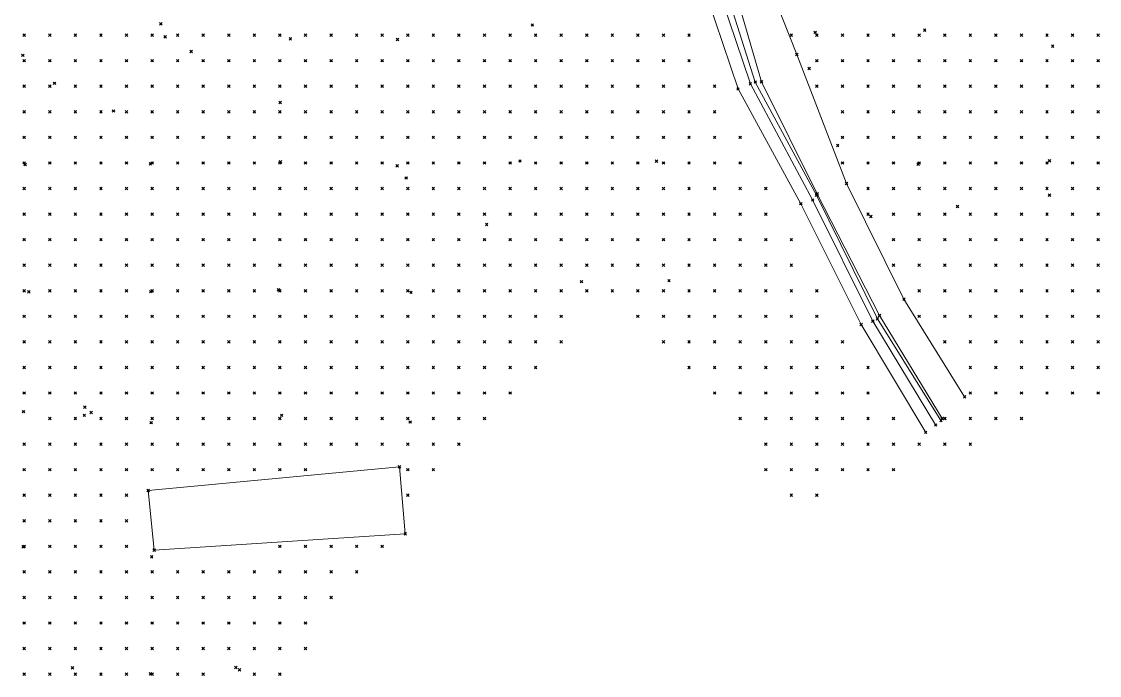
# Model space of a CAD drawing. Header units: metres. Extents: x 441556 to 446409, y 432338 to 461058.
# Drawn here: x 441837.4 to 441963.8, y 460229.6 to 460306.3 of the extents above; entities that cross this region are included whole.
import ezdxf

# ---------------------------------------------------------------- set-up
doc = ezdxf.new("R2010")
doc.units = ezdxf.units.M
doc.header["$MEASUREMENT"] = 0
doc.header["$PDMODE"] = 35
doc.header["$PDSIZE"] = 0.15
for name, color, linetype, lineweight in [('DTM-BRE-RevN_GRP_CONSTRUCTIE', 2, 'Continuous', 0), ('DTM-BRE-RevN_GRP_DRUM DE PIATRA', 2, 'Continuous', 0), ('DTM-BRE-RevN_GRP_SANT PAMANT JOS', 2, 'Continuous', 0), ('DTM-BRE-RevN_GRP_SANT PAMANT SUS', 2, 'Continuous', 0), ('DTM-NOK-RevN_LIDAR_co_lidar', 91, 'Continuous', 0), ('DTM-NOK-RevN_RTK', 32, 'Continuous', 0)]:
    doc.layers.add(name, color=color, linetype=linetype, lineweight=lineweight)

msp = doc.modelspace()

# ---------------------------------------------------------------- linework, layer by layer
at = {"layer": 'DTM-BRE-RevN_GRP_CONSTRUCTIE'}
for p, q in [((441881.695, 460254.089, 409.827), (441852.219, 460251.314, 411.094)), ((441882.377, 460246.21, 409.261), (441881.695, 460254.089, 409.827)), ((441852.219, 460251.314, 411.094), (441852.924, 460244.311, 410.391)), ((441852.924, 460244.311, 410.391), (441882.377, 460246.21, 409.261))]:
    msp.add_line(p, q, dxfattribs=at)
at = {"layer": 'DTM-BRE-RevN_GRP_DRUM DE PIATRA'}
for p, q in [((441924.158, 460299.255, 407.066), (441919.561, 460315.044, 407.584)), ((441928.288, 460302.473, 407.152), (441925.427, 460309.692, 407.294)), ((441934.139, 460287.331, 406.702), (441928.288, 460302.473, 407.152)), ((441930.697, 460286.125, 406.626), (441924.158, 460299.255, 407.066)), ((441940.867, 460273.753, 406.326), (441934.139, 460287.331, 406.702)), ((441937.999, 460271.85, 406.312), (441930.697, 460286.125, 406.626)), ((441947.984, 460262.296, 406.126), (441940.867, 460273.753, 406.326)), ((441945.339, 460259.763, 406.029), (441937.999, 460271.85, 406.312))]:
    msp.add_line(p, q, dxfattribs=at)
at = {"layer": 'DTM-BRE-RevN_GRP_SANT PAMANT JOS'}
for p, q in [((441922.849, 460299.034, 406.666), (441917.657, 460314.552, 407.071)), ((441930.157, 460285.401, 406.131), (441922.849, 460299.034, 406.666)), ((441937.21, 460271.166, 405.853), (441930.157, 460285.401, 406.131)), ((441944.585, 460258.995, 405.552), (441937.21, 460271.166, 405.853))]:
    msp.add_line(p, q, dxfattribs=at)
at = {"layer": 'DTM-BRE-RevN_GRP_SANT PAMANT SUS'}
for p, q in [((441923.427, 460299.235, 407.034), (441918.451, 460314.79, 407.537)), ((441921.4, 460298.42, 407.587), (441916.169, 460314.009, 407.894)), ((441930.595, 460285.957, 406.574), (441923.427, 460299.235, 407.034)), ((441928.783, 460284.961, 407.028), (441921.4, 460298.42, 407.587)), ((441937.748, 460271.463, 406.279), (441930.595, 460285.957, 406.574)), ((441935.852, 460270.781, 406.621), (441928.783, 460284.961, 407.028)), ((441945.211, 460259.521, 405.975), (441937.748, 460271.463, 406.279)), ((441943.416, 460258.128, 406.167), (441935.852, 460270.781, 406.621))]:
    msp.add_line(p, q, dxfattribs=at)
at = {"layer": 'DTM-NOK-RevN_LIDAR_co_lidar'}
for p in [(441837.675, 460304.739, 412.611), (441840.674, 460304.739, 412.54), (441843.673, 460304.739, 412.474), (441846.673, 460304.739, 412.318), (441849.672, 460304.739, 412.205), (441852.671, 460304.739, 411.773), (441855.671, 460304.739, 411.288), (441858.67, 460304.739, 411.001), (441861.669, 460304.739, 410.821), (441864.669, 460304.739, 410.738), (441867.668, 460304.739, 410.655), (441870.667, 460304.739, 410.532), (441873.667, 460304.739, 410.389), (441876.666, 460304.739, 410.346), (441879.665, 460304.739, 410.287), (441882.665, 460304.739, 410.175), (441885.664, 460304.739, 409.997), (441888.664, 460304.739, 409.792), (441891.663, 460304.739, 409.598), (441894.662, 460304.739, 409.409), (441897.662, 460304.739, 409.171), (441900.661, 460304.739, 408.831), (441903.66, 460304.739, 408.6), (441906.66, 460304.739, 408.431), (441909.659, 460304.739, 408.226), (441912.658, 460304.739, 407.939), (441915.658, 460304.739, 407.717), (441927.655, 460304.739, 406.88), (441930.654, 460304.739, 406.926), (441933.654, 460304.739, 406.831), (441936.653, 460304.739, 406.706), (441939.652, 460304.739, 406.585), (441942.652, 460304.739, 406.448), (441945.651, 460304.739, 406.348), (441948.65, 460304.739, 406.239), (441951.65, 460304.739, 406.121), (441954.649, 460304.739, 405.992), (441957.648, 460304.739, 405.928), (441960.648, 460304.739, 405.773), (441963.647, 460304.739, 405.665), (441837.675, 460301.74, 412.732), (441840.674, 460301.74, 412.586), (441843.673, 460301.74, 412.477), (441846.673, 460301.74, 412.313), (441849.672, 460301.74, 412.068), (441852.671, 460301.74, 411.405), (441855.671, 460301.74, 411.196), (441858.67, 460301.74, 411.019), (441861.669, 460301.74, 410.844), (441864.669, 460301.74, 410.696), (441867.668, 460301.74, 410.617), (441870.667, 460301.74, 410.547), (441873.667, 460301.74, 410.411), (441876.666, 460301.74, 410.379), (441879.665, 460301.74, 410.246), (441882.665, 460301.74, 410.14), (441885.664, 460301.74, 409.998), (441888.664, 460301.74, 409.78), (441891.663, 460301.74, 409.571), (441894.662, 460301.74, 409.408), (441897.662, 460301.74, 409.161), (441900.661, 460301.74, 408.876), (441903.66, 460301.74, 408.547), (441906.66, 460301.74, 408.391), (441909.659, 460301.74, 408.202), (441912.658, 460301.74, 407.955), (441915.658, 460301.74, 407.679), (441930.654, 460301.74, 406.855), (441933.654, 460301.74, 406.836), (441936.653, 460301.74, 406.691), (441939.652, 460301.74, 406.56), (441942.652, 460301.74, 406.442), (441945.651, 460301.74, 406.337), (441948.65, 460301.74, 406.248), (441951.65, 460301.74, 406.113), (441954.649, 460301.74, 405.974), (441957.648, 460301.74, 405.855), (441960.648, 460301.74, 405.713), (441963.647, 460301.74, 405.602), (441837.675, 460298.74, 412.812), (441840.674, 460298.74, 412.651), (441843.673, 460298.74, 412.428), (441846.673, 460298.74, 412.259), (441849.672, 460298.74, 411.702), (441852.671, 460298.74, 411.318), (441855.671, 460298.74, 411.189), (441858.67, 460298.74, 411.028), (441861.669, 460298.74, 410.875), (441864.669, 460298.74, 410.722), (441867.668, 460298.74, 410.567), (441870.667, 460298.74, 410.488), (441873.667, 460298.74, 410.414), (441876.666, 460298.74, 410.378), (441879.665, 460298.74, 410.228), (441882.665, 460298.74, 410.08), (441885.664, 460298.74, 409.938), (441888.664, 460298.74, 409.756), (441891.663, 460298.74, 409.53), (441894.662, 460298.74, 409.322), (441897.662, 460298.74, 409.137), (441900.661, 460298.74, 408.886), (441903.66, 460298.74, 408.589), (441906.66, 460298.74, 408.332), (441909.659, 460298.74, 408.177), (441912.658, 460298.74, 407.969), (441915.658, 460298.74, 407.673), (441918.657, 460298.74, 407.471), (441930.654, 460298.74, 406.78), (441933.654, 460298.74, 406.773), (441936.653, 460298.74, 406.643), (441939.652, 460298.74, 406.5), (441942.652, 460298.74, 406.366), (441945.651, 460298.74, 406.24), (441948.65, 460298.74, 406.131), (441951.65, 460298.74, 406.026), (441954.649, 460298.74, 405.921), (441957.648, 460298.74, 405.818), (441960.648, 460298.74, 405.71), (441963.647, 460298.74, 405.626), (441837.675, 460295.741, 412.788), (441840.674, 460295.741, 412.59), (441843.673, 460295.741, 412.305), (441846.673, 460295.741, 412.106), (441849.672, 460295.741, 411.637), (441852.671, 460295.741, 411.368), (441855.671, 460295.741, 411.191), (441858.67, 460295.741, 411.082), (441861.669, 460295.741, 410.922), (441864.669, 460295.741, 410.736), (441867.668, 460295.741, 410.636), (441870.667, 460295.741, 410.518), (441873.667, 460295.741, 410.406), (441876.666, 460295.741, 410.358), (441879.665, 460295.741, 410.236), (441882.665, 460295.741, 410.027), (441885.664, 460295.741, 409.865), (441888.664, 460295.741, 409.704), (441891.663, 460295.741, 409.531), (441894.662, 460295.741, 409.263), (441897.662, 460295.741, 409.087), (441900.661, 460295.741, 408.911), (441903.66, 460295.741, 408.612), (441906.66, 460295.741, 408.27), (441909.659, 460295.741, 408.15), (441912.658, 460295.741, 407.956), (441915.658, 460295.741, 407.718), (441918.657, 460295.741, 407.421), (441933.654, 460295.741, 406.708), (441936.653, 460295.741, 406.544), (441939.652, 460295.741, 406.455), (441942.652, 460295.741, 406.341), (441945.651, 460295.741, 406.25), (441948.65, 460295.741, 406.172), (441951.65, 460295.741, 406.077), (441954.649, 460295.741, 406.022), (441957.648, 460295.741, 405.939), (441960.648, 460295.741, 405.817), (441963.647, 460295.741, 405.726), (441837.675, 460292.742, 412.76), (441840.674, 460292.742, 412.416), (441843.673, 460292.742, 412.158), (441846.673, 460292.742, 411.806), (441849.672, 460292.742, 411.413), (441852.671, 460292.742, 411.24), (441855.671, 460292.742, 411.164), (441858.67, 460292.742, 411.04), (441861.669, 460292.742, 410.89), (441864.669, 460292.742, 410.778), (441867.668, 460292.742, 410.645), (441870.667, 460292.742, 410.543), (441873.667, 460292.742, 410.451), (441876.666, 460292.742, 410.35), (441879.665, 460292.742, 410.207), (441882.665, 460292.742, 410.041), (441885.664, 460292.742, 409.816), (441888.664, 460292.742, 409.642), (441891.663, 460292.742, 409.484), (441894.662, 460292.742, 409.273), (441897.662, 460292.742, 409.032), (441900.661, 460292.742, 408.863), (441903.66, 460292.742, 408.656), (441906.66, 460292.742, 408.38), (441909.659, 460292.742, 408.075), (441912.658, 460292.742, 407.948), (441915.658, 460292.742, 407.752), (441918.657, 460292.742, 407.482), (441921.656, 460292.742, 407.258), (441933.654, 460292.742, 406.682), (441936.653, 460292.742, 406.66), (441939.652, 460292.742, 406.546), (441942.652, 460292.742, 406.458), (441945.651, 460292.742, 406.358), (441948.65, 460292.742, 406.242), (441951.65, 460292.742, 406.155), (441954.649, 460292.742, 406.076), (441957.648, 460292.742, 405.983), (441960.648, 460292.742, 405.863), (441963.647, 460292.742, 405.739), (441837.675, 460289.742, 412.67), (441840.674, 460289.742, 412.455), (441843.673, 460289.742, 412.085), (441846.673, 460289.742, 411.474), (441849.672, 460289.742, 411.264), (441852.671, 460289.742, 411.16), (441855.671, 460289.742, 411.074), (441858.67, 460289.742, 410.955), (441861.669, 460289.742, 410.825), (441864.669, 460289.742, 410.73), (441867.668, 460289.742, 410.688), (441870.667, 460289.742, 410.574), (441873.667, 460289.742, 410.494), (441876.666, 460289.742, 410.357), (441879.665, 460289.742, 410.205), (441882.665, 460289.742, 410.016), (441885.664, 460289.742, 409.803), (441888.664, 460289.742, 409.608), (441891.663, 460289.742, 409.436), (441894.662, 460289.742, 409.233), (441897.662, 460289.742, 409.011), (441900.661, 460289.742, 408.817), (441903.66, 460289.742, 408.672), (441906.66, 460289.742, 408.461), (441909.659, 460289.742, 408.114), (441912.658, 460289.742, 407.896), (441915.658, 460289.742, 407.748), (441918.657, 460289.742, 407.51), (441921.656, 460289.742, 407.233), (441933.654, 460289.742, 406.501), (441936.653, 460289.742, 406.687), (441939.652, 460289.742, 406.584), (441942.652, 460289.742, 406.467), (441945.651, 460289.742, 406.372), (441948.65, 460289.742, 406.238), (441951.65, 460289.742, 406.129), (441954.649, 460289.742, 406.032), (441957.648, 460289.742, 405.896), (441960.648, 460289.742, 405.795), (441963.647, 460289.742, 405.67), (441837.675, 460286.743, 412.64), (441840.674, 460286.743, 412.352), (441843.673, 460286.743, 411.68), (441846.673, 460286.743, 411.281), (441849.672, 460286.743, 411.08), (441852.671, 460286.743, 410.917), (441855.671, 460286.743, 410.957), (441858.67, 460286.743, 410.861), (441861.669, 460286.743, 410.759), (441864.669, 460286.743, 410.701), (441867.668, 460286.743, 410.592), (441870.667, 460286.743, 410.609), (441873.667, 460286.743, 410.504), (441876.666, 460286.743, 410.406), (441879.665, 460286.743, 410.227), (441882.665, 460286.743, 410.056), (441885.664, 460286.743, 409.844), (441888.664, 460286.743, 409.6), (441891.663, 460286.743, 409.383), (441894.662, 460286.743, 409.22), (441897.662, 460286.743, 408.991), (441900.661, 460286.743, 408.816), (441903.66, 460286.743, 408.657), (441906.66, 460286.743, 408.488), (441909.659, 460286.743, 408.236), (441912.658, 460286.743, 407.902), (441915.658, 460286.743, 407.757), (441918.657, 460286.743, 407.579), (441921.656, 460286.743, 407.259), (441924.656, 460286.743, 407.039), (441936.653, 460286.743, 406.54), (441939.652, 460286.743, 406.486), (441942.652, 460286.743, 406.38), (441945.651, 460286.743, 406.281), (441948.65, 460286.743, 406.16), (441951.65, 460286.743, 406.052), (441954.649, 460286.743, 405.936), (441957.648, 460286.743, 405.802), (441960.648, 460286.743, 405.753), (441963.647, 460286.743, 405.693), (441837.675, 460283.744, 412.6), (441840.674, 460283.744, 412.233), (441843.673, 460283.744, 411.607), (441846.673, 460283.744, 411.208), (441849.672, 460283.744, 411.03), (441852.671, 460283.744, 410.922), (441855.671, 460283.744, 410.823), (441858.67, 460283.744, 410.752), (441861.669, 460283.744, 410.729), (441864.669, 460283.744, 410.631), (441867.668, 460283.744, 410.52), (441870.667, 460283.744, 410.527), (441873.667, 460283.744, 410.481), (441876.666, 460283.744, 410.363), (441879.665, 460283.744, 410.23), (441882.665, 460283.744, 410.093), (441885.664, 460283.744, 409.848), (441888.664, 460283.744, 409.641), (441891.663, 460283.744, 409.39), (441894.662, 460283.744, 409.214), (441897.662, 460283.744, 409.009), (441900.661, 460283.744, 408.804), (441903.66, 460283.744, 408.631), (441906.66, 460283.744, 408.467), (441909.659, 460283.744, 408.284), (441912.658, 460283.744, 407.971), (441915.658, 460283.744, 407.719), (441918.657, 460283.744, 407.574), (441921.656, 460283.744, 407.345), (441924.656, 460283.744, 407.04), (441936.653, 460283.744, 406.322), (441939.652, 460283.744, 406.446), (441942.652, 460283.744, 406.377), (441945.651, 460283.744, 406.311), (441948.65, 460283.744, 406.228), (441951.65, 460283.744, 406.126), (441954.649, 460283.744, 406.028), (441957.648, 460283.744, 405.897), (441960.648, 460283.744, 405.804), (441963.647, 460283.744, 405.68), (441837.675, 460280.744, 412.559), (441840.674, 460280.744, 411.988), (441843.673, 460280.744, 411.357), (441846.673, 460280.744, 411.136), (441849.672, 460280.744, 411.056), (441852.671, 460280.744, 411.002), (441855.671, 460280.744, 410.923), (441858.67, 460280.744, 410.821), (441861.669, 460280.744, 410.67), (441864.669, 460280.744, 410.566), (441867.668, 460280.744, 410.476), (441870.667, 460280.744, 410.446), (441873.667, 460280.744, 410.341), (441876.666, 460280.744, 410.206), (441879.665, 460280.744, 410.15), (441882.665, 460280.744, 410.042), (441885.664, 460280.744, 409.904), (441888.664, 460280.744, 409.713), (441891.663, 460280.744, 409.474), (441894.662, 460280.744, 409.246), (441897.662, 460280.744, 409.034), (441900.661, 460280.744, 408.804), (441903.66, 460280.744, 408.599), (441906.66, 460280.744, 408.453), (441909.659, 460280.744, 408.302), (441912.658, 460280.744, 408.054), (441915.658, 460280.744, 407.71), (441918.657, 460280.744, 407.535), (441921.656, 460280.744, 407.366), (441924.656, 460280.744, 407.125), (441927.655, 460280.744, 406.872), (441939.652, 460280.744, 406.406), (441942.652, 460280.744, 406.393), (441945.651, 460280.744, 406.298), (441948.65, 460280.744, 406.218), (441951.65, 460280.744, 406.106), (441954.649, 460280.744, 406.007), (441957.648, 460280.744, 405.879), (441960.648, 460280.744, 405.77), (441963.647, 460280.744, 405.659), (441837.675, 460277.745, 412.383), (441840.674, 460277.745, 411.652), (441843.673, 460277.745, 411.249), (441846.673, 460277.745, 411.097), (441849.672, 460277.745, 411.056), (441852.671, 460277.745, 411.011), (441855.671, 460277.745, 410.998), (441858.67, 460277.745, 410.918), (441861.669, 460277.745, 410.751), (441864.669, 460277.745, 410.601), (441867.668, 460277.745, 410.568), (441870.667, 460277.745, 410.447), (441873.667, 460277.745, 410.291), (441876.666, 460277.745, 410.127), (441879.665, 460277.745, 410.002), (441882.665, 460277.745, 409.933), (441885.664, 460277.745, 409.815), (441888.664, 460277.745, 409.68), (441891.663, 460277.745, 409.515), (441894.662, 460277.745, 409.316), (441897.662, 460277.745, 409.133), (441900.661, 460277.745, 408.853), (441903.66, 460277.745, 408.623), (441906.66, 460277.745, 408.455), (441909.659, 460277.745, 408.292), (441912.658, 460277.745, 408.102), (441915.658, 460277.745, 407.786), (441918.657, 460277.745, 407.48), (441921.656, 460277.745, 407.366), (441924.656, 460277.745, 407.152), (441927.655, 460277.745, 406.882), (441939.652, 460277.745, 406.192), (441942.652, 460277.745, 406.345), (441945.651, 460277.745, 406.285), (441948.65, 460277.745, 406.184), (441951.65, 460277.745, 406.094), (441954.649, 460277.745, 405.972), (441957.648, 460277.745, 405.865), (441960.648, 460277.745, 405.759), (441963.647, 460277.745, 405.642), (441837.675, 460274.746, 412.001), (441840.674, 460274.746, 411.527), (441843.673, 460274.746, 411.204), (441846.673, 460274.746, 411.122), (441849.672, 460274.746, 411.095), (441852.671, 460274.746, 411.001), (441855.671, 460274.746, 410.932), (441858.67, 460274.746, 410.872), (441861.669, 460274.746, 410.773), (441864.669, 460274.746, 410.645), (441867.668, 460274.746, 410.595), (441870.667, 460274.746, 410.489), (441873.667, 460274.746, 410.362), (441876.666, 460274.746, 410.216), (441879.665, 460274.746, 410.04), (441882.665, 460274.746, 409.862), (441885.664, 460274.746, 409.717), (441888.664, 460274.746, 409.593), (441891.663, 460274.746, 409.436), (441894.662, 460274.746, 409.236), (441897.662, 460274.746, 409.099), (441900.661, 460274.746, 408.942), (441903.66, 460274.746, 408.757), (441906.66, 460274.746, 408.562), (441909.659, 460274.746, 408.34), (441912.658, 460274.746, 408.159), (441915.658, 460274.746, 407.911), (441918.657, 460274.746, 407.547), (441921.656, 460274.746, 407.345), (441924.656, 460274.746, 407.201), (441927.655, 460274.746, 406.941), (441930.654, 460274.746, 406.738), (441942.652, 460274.746, 406.2), (441945.651, 460274.746, 406.204), (441948.65, 460274.746, 406.097), (441951.65, 460274.746, 405.988), (441954.649, 460274.746, 405.869), (441957.648, 460274.746, 405.776), (441960.648, 460274.746, 405.669), (441963.647, 460274.746, 405.569), (441837.675, 460271.746, 411.707), (441840.674, 460271.746, 411.461), (441843.673, 460271.746, 411.16), (441846.673, 460271.746, 411.086), (441849.672, 460271.746, 411.078), (441852.671, 460271.746, 411.02), (441855.671, 460271.746, 410.949), (441858.67, 460271.746, 410.798), (441861.669, 460271.746, 410.718), (441864.669, 460271.746, 410.625), (441867.668, 460271.746, 410.564), (441870.667, 460271.746, 410.458), (441873.667, 460271.746, 410.298), (441876.666, 460271.746, 410.185), (441879.665, 460271.746, 410.068), (441882.665, 460271.746, 409.904), (441885.664, 460271.746, 409.701), (441888.664, 460271.746, 409.545), (441891.663, 460271.746, 409.343), (441894.662, 460271.746, 409.153), (441897.662, 460271.746, 408.965), (441900.661, 460271.746, 408.804), (441909.659, 460271.746, 408.636), (441912.658, 460271.746, 408.248), (441915.658, 460271.746, 407.996), (441918.657, 460271.746, 407.654), (441921.656, 460271.746, 407.341), (441924.656, 460271.746, 407.213), (441927.655, 460271.746, 406.979), (441930.654, 460271.746, 406.717), (441942.652, 460271.746, 406.019), (441945.651, 460271.746, 406.081), (441948.65, 460271.746, 405.993), (441951.65, 460271.746, 405.933), (441954.649, 460271.746, 405.849), (441957.648, 460271.746, 405.775), (441960.648, 460271.746, 405.687), (441963.647, 460271.746, 405.544), (441837.675, 460268.747, 411.572), (441840.674, 460268.747, 411.312), (441843.673, 460268.747, 411.106), (441846.673, 460268.747, 411.024), (441849.672, 460268.747, 411.046), (441852.671, 460268.747, 410.994), (441855.671, 460268.747, 410.924), (441858.67, 460268.747, 410.824), (441861.669, 460268.747, 410.701), (441864.669, 460268.747, 410.631), (441867.668, 460268.747, 410.566), (441870.667, 460268.747, 410.452), (441873.667, 460268.747, 410.303), (441876.666, 460268.747, 410.165), (441879.665, 460268.747, 410.021), (441882.665, 460268.747, 409.868), (441885.664, 460268.747, 409.689), (441888.664, 460268.747, 409.44), (441891.663, 460268.747, 409.224), (441894.662, 460268.747, 409.039), (441897.662, 460268.747, 408.835), (441900.661, 460268.747, 408.66), (441912.658, 460268.747, 408.232), (441915.658, 460268.747, 408.049), (441918.657, 460268.747, 407.76), (441921.656, 460268.747, 407.42), (441924.656, 460268.747, 407.16), (441927.655, 460268.747, 407.024), (441930.654, 460268.747, 406.771), (441933.654, 460268.747, 406.591), (441945.651, 460268.747, 406.021), (441948.65, 460268.747, 405.999), (441951.65, 460268.747, 405.982), (441954.649, 460268.747, 405.92), (441957.648, 460268.747, 405.807), (441960.648, 460268.747, 405.708), (441963.647, 460268.747, 405.593), (441837.675, 460265.748, 411.544), (441840.674, 460265.748, 411.257), (441843.673, 460265.748, 411.06), (441846.673, 460265.748, 410.931), (441849.672, 460265.748, 410.895), (441852.671, 460265.748, 410.815), (441855.671, 460265.748, 410.743), (441858.67, 460265.748, 410.616), (441861.669, 460265.748, 410.57), (441864.669, 460265.748, 410.539), (441867.668, 460265.748, 410.428), (441870.667, 460265.748, 410.285), (441873.667, 460265.748, 410.121), (441876.666, 460265.748, 410.001), (441879.665, 460265.748, 409.848), (441882.665, 460265.748, 409.656), (441885.664, 460265.748, 409.486), (441888.664, 460265.748, 409.318), (441891.663, 460265.748, 409.116), (441894.662, 460265.748, 408.935), (441897.662, 460265.748, 408.77), (441915.658, 460265.748, 408.023), (441918.657, 460265.748, 407.814), (441921.656, 460265.748, 407.523), (441924.656, 460265.748, 407.143), (441927.655, 460265.748, 407.016), (441930.654, 460265.748, 406.832), (441933.654, 460265.748, 406.58), (441936.653, 460265.748, 406.564), (441948.65, 460265.748, 406.046), (441951.65, 460265.748, 405.982), (441954.649, 460265.748, 405.898), (441957.648, 460265.748, 405.802), (441960.648, 460265.748, 405.709), (441963.647, 460265.748, 405.599), (441837.675, 460262.748, 411.532), (441840.674, 460262.748, 411.259), (441843.673, 460262.748, 410.971), (441846.673, 460262.748, 410.835), (441849.672, 460262.748, 410.697), (441852.671, 460262.748, 410.66), (441855.671, 460262.748, 410.534), (441858.67, 460262.748, 410.432), (441861.669, 460262.748, 410.383), (441864.669, 460262.748, 410.388), (441867.668, 460262.748, 410.26), (441870.667, 460262.748, 410.132), (441873.667, 460262.748, 410), (441876.666, 460262.748, 409.929), (441879.665, 460262.748, 409.795), (441882.665, 460262.748, 409.654), (441885.664, 460262.748, 409.494), (441888.664, 460262.748, 409.361), (441891.663, 460262.748, 409.223), (441894.662, 460262.748, 409.009), (441918.657, 460262.748, 407.818), (441921.656, 460262.748, 407.576), (441924.656, 460262.748, 407.241), (441927.655, 460262.748, 406.972), (441930.654, 460262.748, 406.844), (441933.654, 460262.748, 406.636), (441936.653, 460262.748, 406.522), (441948.65, 460262.748, 405.857), (441951.65, 460262.748, 405.87), (441954.649, 460262.748, 405.779), (441957.648, 460262.748, 405.73), (441960.648, 460262.748, 405.703), (441963.647, 460262.748, 405.6), (441840.674, 460259.749, 411.366), (441843.673, 460259.749, 411.084), (441846.673, 460259.749, 410.832), (441849.672, 460259.749, 410.728), (441852.671, 460259.749, 410.641), (441855.671, 460259.749, 410.54), (441858.67, 460259.749, 410.442), (441861.669, 460259.749, 410.485), (441864.669, 460259.749, 410.435), (441867.668, 460259.749, 410.308), (441870.667, 460259.749, 410.201), (441873.667, 460259.749, 410.086), (441876.666, 460259.749, 409.944), (441879.665, 460259.749, 409.805), (441882.665, 460259.749, 409.663), (441885.664, 460259.749, 409.532), (441888.664, 460259.749, 409.369), (441891.663, 460259.749, 409.209), (441921.656, 460259.749, 407.646), (441924.656, 460259.749, 407.354), (441927.655, 460259.749, 406.986), (441930.654, 460259.749, 406.817), (441933.654, 460259.749, 406.641), (441936.653, 460259.749, 406.459), (441939.652, 460259.749, 406.619), (441945.651, 460259.749, 405.789), (441948.65, 460259.749, 405.787), (441951.65, 460259.749, 405.765), (441954.649, 460259.749, 405.749), (441837.675, 460256.749, 411.53), (441840.674, 460256.749, 411.344), (441843.673, 460256.749, 411.147), (441846.673, 460256.749, 410.9), (441849.672, 460256.749, 410.785), (441852.671, 460256.749, 410.712), (441855.671, 460256.749, 410.618), (441858.67, 460256.749, 410.434), (441861.669, 460256.749, 410.51), (441864.669, 460256.749, 410.475), (441867.668, 460256.749, 410.313), (441870.667, 460256.749, 410.202), (441873.667, 460256.749, 410.088), (441876.666, 460256.749, 409.917), (441879.665, 460256.749, 409.778), (441882.665, 460256.749, 409.643), (441885.664, 460256.749, 409.486), (441888.664, 460256.749, 409.322), (441924.656, 460256.749, 407.404), (441927.655, 460256.749, 407.048), (441930.654, 460256.749, 406.765), (441933.654, 460256.749, 406.645), (441936.653, 460256.749, 406.451), (441939.652, 460256.749, 406.452), (441942.652, 460256.749, 406.421), (441945.651, 460256.749, 405.984), (441948.65, 460256.749, 405.847), (441837.675, 460253.75, 411.435), (441840.674, 460253.75, 411.242), (441843.673, 460253.75, 411.063), (441846.673, 460253.75, 410.936), (441849.672, 460253.75, 410.82), (441852.671, 460253.75, 410.82), (441855.671, 460253.75, 410.616), (441858.67, 460253.75, 410.579), (441861.669, 460253.75, 410.495), (441864.669, 460253.75, 410.432), (441867.668, 460253.75, 410.308), (441870.667, 460253.75, 410.149), (441882.665, 460253.75, 409.728), (441885.664, 460253.75, 409.467), (441924.656, 460253.75, 407.309), (441927.655, 460253.75, 407.117), (441930.654, 460253.75, 406.809), (441933.654, 460253.75, 406.606), (441936.653, 460253.75, 406.467), (441939.652, 460253.75, 406.361), (441837.675, 460250.751, 411.412), (441840.674, 460250.751, 411.264), (441843.673, 460250.751, 411.073), (441846.673, 460250.751, 410.863), (441849.672, 460250.751, 410.735), (441882.665, 460250.751, 409.712), (441927.655, 460250.751, 407.092), (441930.654, 460250.751, 406.891), (441837.675, 460247.751, 411.285), (441840.674, 460247.751, 411.161), (441843.673, 460247.751, 411.018), (441846.673, 460247.751, 410.877), (441849.672, 460247.751, 410.673), (441837.675, 460244.752, 411.073), (441840.674, 460244.752, 410.902), (441843.673, 460244.752, 410.752), (441846.673, 460244.752, 410.595), (441849.672, 460244.752, 410.5), (441867.668, 460244.752, 409.895), (441870.667, 460244.752, 409.749), (441873.667, 460244.752, 409.595), (441876.666, 460244.752, 409.534), (441879.665, 460244.752, 409.326), (441837.675, 460241.753, 410.919), (441840.674, 460241.753, 410.789), (441843.673, 460241.753, 410.661), (441846.673, 460241.753, 410.519), (441849.672, 460241.753, 410.4), (441852.671, 460241.753, 410.318), (441855.671, 460241.753, 410.329), (441858.67, 460241.753, 410.255), (441861.669, 460241.753, 410.115), (441864.669, 460241.753, 409.989), (441867.668, 460241.753, 409.856), (441870.667, 460241.753, 409.759), (441873.667, 460241.753, 409.646), (441876.666, 460241.753, 409.535), (441837.675, 460238.753, 410.944), (441840.674, 460238.753, 410.819), (441843.673, 460238.753, 410.741), (441846.673, 460238.753, 410.617), (441849.672, 460238.753, 410.505), (441852.671, 460238.753, 410.431), (441855.671, 460238.753, 410.426), (441858.67, 460238.753, 410.289), (441861.669, 460238.753, 410.189), (441864.669, 460238.753, 410.058), (441867.668, 460238.753, 409.94), (441870.667, 460238.753, 409.812), (441873.667, 460238.753, 409.699), (441837.675, 460235.754, 410.99), (441840.674, 460235.754, 410.841), (441843.673, 460235.754, 410.726), (441846.673, 460235.754, 410.609), (441849.672, 460235.754, 410.518), (441852.671, 460235.754, 410.514), (441855.671, 460235.754, 410.454), (441858.67, 460235.754, 410.329), (441861.669, 460235.754, 410.192), (441864.669, 460235.754, 410.096), (441867.668, 460235.754, 409.979), (441870.667, 460235.754, 409.853), (441837.675, 460232.755, 410.935), (441840.674, 460232.755, 410.871), (441843.673, 460232.755, 410.694), (441846.673, 460232.755, 410.532), (441849.672, 460232.755, 410.436), (441852.671, 460232.755, 410.496), (441855.671, 460232.755, 410.406), (441858.67, 460232.755, 410.267), (441861.669, 460232.755, 410.125), (441864.669, 460232.755, 410.004), (441867.668, 460232.755, 409.894), (441870.667, 460232.755, 409.762), (441837.675, 460229.755, 410.717), (441840.674, 460229.755, 410.576), (441843.673, 460229.755, 410.429), (441846.673, 460229.755, 410.426), (441849.672, 460229.755, 410.348), (441852.671, 460229.755, 410.323), (441855.671, 460229.755, 410.199), (441858.67, 460229.755, 410.099), (441864.669, 460229.755, 409.838), (441867.668, 460229.755, 409.711)]:
    msp.add_point(p, dxfattribs=at)
at = {"layer": 'DTM-NOK-RevN_RTK'}
for p in [(441853.698, 460306.054, 412.099), (441897.28, 460305.924, 409.408), (441943.3, 460305.333, 406.676), (441854.197, 460304.541, 411.673), (441868.891, 460304.298, 410.924), (441881.467, 460304.218, 410.424), (441930.458, 460305.063, 407.223), (441857.246, 460302.814, 411.351), (441958.312, 460303.458, 406.079), (441837.51, 460302.368, 412.939), (441928.288, 460302.473, 407.152), (441929.76, 460300.838, 407.113), (441841.228, 460299.091, 412.91), (441922.849, 460299.034, 406.666), (441923.427, 460299.235, 407.034), (441924.158, 460299.255, 407.066), (441921.4, 460298.42, 407.587), (441867.684, 460296.843, 410.881), (441848.144, 460295.84, 412.158), (441933.094, 460291.799, 407.037), (441895.824, 460289.968, 409.327), (441957.936, 460289.998, 406.132), (441837.793, 460289.571, 412.901), (441852.471, 460289.649, 411.329), (441867.731, 460289.874, 411.002), (441881.425, 460289.392, 410.222), (441911.839, 460289.941, 408.208), (441942.543, 460289.609, 406.733), (441882.463, 460287.981, 410.218), (441934.139, 460287.331, 406.702), (441928.783, 460284.961, 407.028), (441930.157, 460285.401, 406.131), (441930.595, 460285.957, 406.574), (441930.697, 460286.125, 406.626), (441957.948, 460285.956, 405.913), (441947.16, 460284.62, 406.336), (441891.917, 460282.521, 409.566), (441936.989, 460283.459, 406.742), (441867.489, 460274.843, 410.793), (441903.045, 460275.812, 408.822), (441913.308, 460275.927, 408.183), (441838.213, 460274.631, 411.937), (441852.512, 460274.641, 411.213), (441883.042, 460274.555, 409.996), (441940.867, 460273.753, 406.326), (441937.21, 460271.166, 405.853), (441937.748, 460271.463, 406.279), (441937.999, 460271.85, 406.312), (441935.852, 460270.781, 406.621), (441947.984, 460262.296, 406.126), (441844.78, 460261.091, 411.03), (441837.6, 460260.562, 411.459), (441844.723, 460260.125, 411.072), (441845.53, 460260.458, 411.075), (441867.867, 460260.127, 410.447), (441945.339, 460259.763, 406.029), (441852.565, 460259.263, 410.986), (441882.952, 460259.34, 409.798), (441944.585, 460258.995, 405.552), (441945.211, 460259.521, 405.975), (441943.416, 460258.128, 406.167), (441881.695, 460254.089, 409.827), (441852.219, 460251.314, 411.094), (441882.377, 460246.21, 409.261), (441837.552, 460244.694, 411.405), (441852.627, 460243.525, 410.538), (441852.924, 460244.311, 410.391), (441862.499, 460230.541, 410.178), (441843.327, 460230.501, 410.902), (441852.476, 460229.806, 410.529), (441862.923, 460230.261, 410.128)]:
    msp.add_point(p, dxfattribs=at)

doc.saveas('drawing.dxf')
